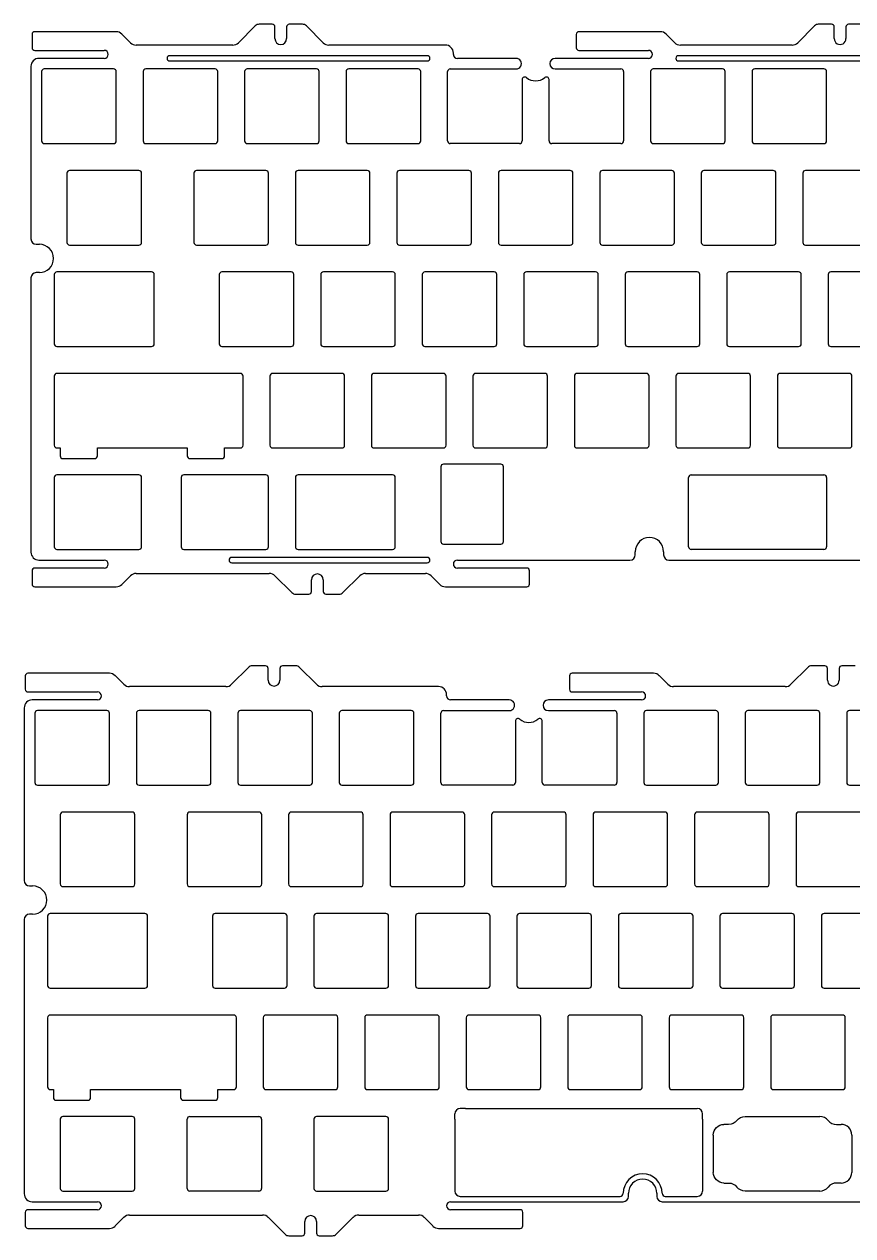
# Model space of a CAD drawing. Header units: millimetres. Extents: x 10 to 315, y 5 to 232.
# Drawn here: x 10.4 to 165.9, y 4.7 to 232.2 of the extents above; entities that cross this region are included whole.
import ezdxf

# ---------------------------------------------------------------- set-up
doc = ezdxf.new("R2010")
doc.units = ezdxf.units.MM
doc.layers.add('SHAPE2DVIEW', color=7, linetype='Continuous')

msp = doc.modelspace()

# ---------------------------------------------------------------- linework, layer by layer
at = {"color": 0}
for p, q in [((56.93, 232.15), (54.45, 232.15)), ((62.62, 232.15), (60.13, 232.15)), ((161.92, 232.15), (159.43, 232.15)), ((167.6, 232.15), (165.12, 232.15)), ((11.84, 230.25), (11.84, 227.75)), ((27.64, 230.75), (12.34, 230.75)), ((30.32, 228.69), (28.7, 230.31)), ((53.74, 231.86), (50.57, 228.69)), ((57.43, 229.45), (57.43, 231.65)), ((59.63, 231.65), (59.63, 229.45)), ((66.49, 228.69), (63.33, 231.86)), ((113.99, 230.25), (113.99, 227.75)), ((129.79, 230.75), (114.49, 230.75)), ((132.47, 228.69), (130.85, 230.31)), ((158.72, 231.86), (155.56, 228.69)), ((162.42, 229.45), (162.42, 231.65)), ((164.62, 231.65), (164.62, 229.45)), ((49.51, 228.25), (31.38, 228.25)), ((89.42, 228.25), (67.55, 228.25)), ((154.5, 228.25), (133.53, 228.25)), ((12.34, 227.25), (25.39, 227.25)), ((25.39, 225.75), (13.14, 225.75)), ((86.03, 226.25), (37.69, 226.25)), ((37.69, 225.25), (86.03, 225.25)), ((90.92, 226.5), (90.92, 226.75)), ((102.7, 225.75), (91.67, 225.75)), ((127.54, 225.75), (110.03, 225.75)), ((114.49, 227.25), (127.54, 227.25)), ((11.64, 224.25), (11.64, 191.84)), ((13.64, 223.25), (13.64, 210.25)), ((27.14, 223.75), (14.14, 223.75)), ((27.64, 210.25), (27.64, 223.25)), ((32.69, 223.25), (32.69, 210.25)), ((46.19, 223.75), (33.19, 223.75)), ((46.69, 210.25), (46.69, 223.25)), ((51.74, 223.25), (51.74, 210.25)), ((65.24, 223.75), (52.24, 223.75)), ((65.74, 210.25), (65.74, 223.25)), ((70.79, 223.25), (70.79, 210.25)), ((84.29, 223.75), (71.29, 223.75)), ((84.79, 210.25), (84.79, 223.25)), ((89.84, 210.25), (89.84, 223.25)), ((90.34, 223.75), (102.7, 223.75)), ((110.03, 223.75), (122.39, 223.75)), ((122.89, 223.25), (122.89, 210.25)), ((127.94, 223.25), (127.94, 210.25)), ((141.44, 223.75), (128.44, 223.75)), ((141.94, 210.25), (141.94, 223.25)), ((146.99, 223.25), (146.99, 210.25)), ((160.49, 223.75), (147.49, 223.75)), ((160.99, 210.25), (160.99, 223.25)), ((103.84, 221.75), (103.84, 210.25)), ((108.89, 210.25), (108.89, 221.75)), ((14.14, 209.75), (27.14, 209.75)), ((33.19, 209.75), (46.19, 209.75)), ((52.24, 209.75), (65.24, 209.75)), ((71.29, 209.75), (84.29, 209.75)), ((103.34, 209.75), (90.34, 209.75)), ((122.39, 209.75), (109.39, 209.75)), ((128.44, 209.75), (141.44, 209.75)), ((147.49, 209.75), (160.49, 209.75)), ((18.4, 204.2), (18.4, 191.2)), ((31.9, 204.7), (18.9, 204.7)), ((32.4, 191.2), (32.4, 204.2)), ((42.22, 204.2), (42.22, 191.2)), ((55.72, 204.7), (42.72, 204.7)), ((56.22, 191.2), (56.22, 204.2)), ((61.27, 204.2), (61.27, 191.2)), ((74.77, 204.7), (61.77, 204.7)), ((75.27, 191.2), (75.27, 204.2)), ((80.32, 204.2), (80.32, 191.2)), ((93.82, 204.7), (80.82, 204.7)), ((94.32, 191.2), (94.32, 204.2)), ((99.37, 204.2), (99.37, 191.2)), ((112.87, 204.7), (99.87, 204.7)), ((113.37, 191.2), (113.37, 204.2)), ((118.42, 204.2), (118.42, 191.2)), ((131.92, 204.7), (118.92, 204.7)), ((132.42, 191.2), (132.42, 204.2)), ((137.47, 204.2), (137.47, 191.2)), ((150.97, 204.7), (137.97, 204.7)), ((151.47, 191.2), (151.47, 204.2)), ((156.52, 204.2), (156.52, 191.2)), ((170.02, 204.7), (157.02, 204.7)), ((12.64, 190.84), (13.22, 190.84)), ((18.9, 190.7), (31.9, 190.7)), ((42.72, 190.7), (55.72, 190.7)), ((61.77, 190.7), (74.77, 190.7)), ((80.82, 190.7), (93.82, 190.7)), ((99.87, 190.7), (112.87, 190.7)), ((118.92, 190.7), (131.92, 190.7)), ((137.97, 190.7), (150.97, 190.7)), ((157.02, 190.7), (170.02, 190.7)), ((11.64, 184.52), (11.64, 133.05)), ((13.22, 185.52), (12.64, 185.52)), ((46.98, 185.15), (46.98, 172.15)), ((60.48, 185.65), (47.48, 185.65)), ((60.98, 172.15), (60.98, 185.15)), ((66.03, 185.15), (66.03, 172.15)), ((79.53, 185.65), (66.53, 185.65)), ((80.03, 172.15), (80.03, 185.15)), ((85.08, 185.15), (85.08, 172.15)), ((98.58, 185.65), (85.58, 185.65)), ((99.08, 172.15), (99.08, 185.15)), ((104.13, 185.15), (104.13, 172.15)), ((117.63, 185.65), (104.63, 185.65)), ((118.13, 172.15), (118.13, 185.15)), ((123.18, 185.15), (123.18, 172.15)), ((136.68, 185.65), (123.68, 185.65)), ((137.18, 172.15), (137.18, 185.15)), ((142.23, 185.15), (142.23, 172.15)), ((155.73, 185.65), (142.73, 185.65)), ((156.23, 172.15), (156.23, 185.15)), ((161.28, 185.15), (161.28, 172.15)), ((174.78, 185.65), (161.78, 185.65)), ((47.48, 171.65), (60.48, 171.65)), ((66.53, 171.65), (79.53, 171.65)), ((85.58, 171.65), (98.58, 171.65)), ((104.63, 171.65), (117.63, 171.65)), ((123.68, 171.65), (136.68, 171.65)), ((142.73, 171.65), (155.73, 171.65)), ((161.78, 171.65), (174.78, 171.65)), ((56.5, 166.1), (56.5, 153.1)), ((70, 166.6), (57, 166.6)), ((70.5, 153.1), (70.5, 166.1)), ((75.55, 166.1), (75.55, 153.1)), ((89.05, 166.6), (76.05, 166.6)), ((89.55, 153.1), (89.55, 166.1)), ((94.6, 166.1), (94.6, 153.1)), ((108.1, 166.6), (95.1, 166.6)), ((108.6, 153.1), (108.6, 166.1)), ((113.65, 166.1), (113.65, 153.1)), ((127.15, 166.6), (114.15, 166.6)), ((127.65, 153.1), (127.65, 166.1)), ((132.7, 166.1), (132.7, 153.1)), ((146.2, 166.6), (133.2, 166.6)), ((146.7, 153.1), (146.7, 166.1)), ((151.75, 166.1), (151.75, 153.1)), ((165.25, 166.6), (152.25, 166.6)), ((165.75, 153.1), (165.75, 166.1)), ((57, 152.6), (70, 152.6)), ((76.05, 152.6), (89.05, 152.6)), ((95.1, 152.6), (108.1, 152.6)), ((114.15, 152.6), (127.15, 152.6)), ((133.2, 152.6), (146.2, 152.6)), ((152.25, 152.6), (165.25, 152.6)), ((16.02, 147.05), (16.02, 134.05)), ((31.9, 147.55), (16.52, 147.55)), ((32.4, 134.05), (32.4, 147.05)), ((16.52, 133.55), (31.9, 133.55)), ((86.03, 132.05), (49.33, 132.05)), ((125.07, 132.55), (125.07, 133.13)), ((130.39, 133.13), (130.39, 132.55)), ((25.39, 130.05), (12.34, 130.05)), ((13.14, 131.55), (25.39, 131.55)), ((49.33, 131.05), (86.03, 131.05)), ((91.67, 131.55), (124.07, 131.55)), ((104.72, 130.05), (91.67, 130.05)), ((131.39, 131.55), (195.64, 131.55)), ((11.84, 129.55), (11.84, 127.05)), ((28.7, 126.99), (30.32, 128.61)), ((31.38, 129.05), (56.38, 129.05)), ((57.44, 128.61), (60.61, 125.45)), ((64.3, 125.66), (64.3, 127.85)), ((66.5, 127.85), (66.5, 125.66)), ((70.2, 125.45), (73.36, 128.61)), ((74.42, 129.05), (85.68, 129.05)), ((86.74, 128.61), (88.36, 126.99)), ((105.22, 127.05), (105.22, 129.55)), ((12.34, 126.55), (27.64, 126.55)), ((61.32, 125.15), (63.8, 125.16)), ((67, 125.16), (69.49, 125.15)), ((89.42, 126.55), (104.72, 126.55)), ((55.66, 111.69), (53.18, 111.69)), ((61.35, 111.69), (58.86, 111.69)), ((160.65, 111.69), (158.16, 111.69)), ((166.33, 111.69), (163.85, 111.69)), ((10.57, 109.79), (10.57, 107.29)), ((26.37, 110.29), (11.07, 110.29)), ((29.05, 108.23), (27.43, 109.86)), ((52.47, 111.4), (49.3, 108.23)), ((56.16, 108.99), (56.16, 111.19)), ((58.36, 111.19), (58.36, 108.99)), ((65.22, 108.23), (62.06, 111.4)), ((112.72, 109.79), (112.72, 107.29)), ((128.52, 110.29), (113.22, 110.29)), ((131.2, 108.23), (129.58, 109.86)), ((157.45, 111.4), (154.29, 108.23)), ((161.15, 109), (161.15, 111.19)), ((163.35, 111.19), (163.35, 109)), ((48.24, 107.79), (30.12, 107.79)), ((88.16, 107.79), (66.28, 107.79)), ((153.23, 107.79), (132.26, 107.79)), ((11.07, 106.79), (24.12, 106.79)), ((24.12, 105.29), (11.87, 105.29)), ((89.66, 106.04), (89.66, 106.29)), ((101.43, 105.29), (90.41, 105.29)), ((126.27, 105.29), (108.76, 105.29)), ((113.22, 106.79), (126.27, 106.79)), ((10.37, 103.79), (10.37, 71.38)), ((12.37, 102.79), (12.37, 89.79)), ((25.87, 103.29), (12.87, 103.29)), ((26.37, 89.79), (26.37, 102.79)), ((31.42, 102.79), (31.42, 89.79)), ((44.92, 103.29), (31.92, 103.29)), ((45.42, 89.79), (45.42, 102.79)), ((50.47, 102.79), (50.47, 89.79)), ((63.97, 103.29), (50.97, 103.29)), ((64.47, 89.79), (64.47, 102.79)), ((69.52, 102.79), (69.52, 89.79)), ((83.02, 103.29), (70.02, 103.29)), ((83.52, 89.79), (83.52, 102.79)), ((88.57, 89.79), (88.57, 102.79)), ((89.07, 103.29), (101.43, 103.29)), ((108.76, 103.29), (121.12, 103.29)), ((121.62, 102.79), (121.62, 89.79)), ((126.67, 102.79), (126.67, 89.79)), ((140.17, 103.29), (127.17, 103.29)), ((140.67, 89.79), (140.67, 102.79)), ((145.72, 102.79), (145.72, 89.79)), ((159.22, 103.29), (146.22, 103.29)), ((159.72, 89.79), (159.72, 102.79)), ((164.77, 102.79), (164.77, 89.79)), ((178.27, 103.29), (165.27, 103.29)), ((102.57, 101.29), (102.57, 89.79)), ((107.62, 89.79), (107.62, 101.29)), ((12.87, 89.29), (25.87, 89.29)), ((31.92, 89.29), (44.92, 89.29)), ((50.97, 89.29), (63.97, 89.29)), ((70.02, 89.29), (83.02, 89.29)), ((102.07, 89.29), (89.07, 89.29)), ((121.12, 89.29), (108.12, 89.29)), ((127.17, 89.29), (140.17, 89.29)), ((146.22, 89.29), (159.22, 89.29)), ((165.27, 89.29), (178.27, 89.29)), ((30.64, 84.24), (17.64, 84.24)), ((54.45, 84.24), (41.45, 84.24)), ((73.5, 84.24), (60.5, 84.24)), ((92.55, 84.24), (79.55, 84.24)), ((111.6, 84.24), (98.6, 84.24)), ((130.65, 84.24), (117.65, 84.24)), ((149.7, 84.24), (136.7, 84.24)), ((168.75, 84.24), (155.75, 84.24)), ((17.14, 83.74), (17.14, 70.74)), ((31.14, 70.74), (31.14, 83.74)), ((40.95, 83.74), (40.95, 70.74)), ((54.95, 70.74), (54.95, 83.74)), ((60, 83.74), (60, 70.74)), ((74, 70.74), (74, 83.74)), ((79.05, 83.74), (79.05, 70.74)), ((93.05, 70.74), (93.05, 83.74)), ((98.1, 83.74), (98.1, 70.74)), ((112.1, 70.74), (112.1, 83.74)), ((117.15, 83.74), (117.15, 70.74)), ((131.15, 70.74), (131.15, 83.74)), ((136.2, 83.74), (136.2, 70.74)), ((150.2, 70.74), (150.2, 83.74)), ((155.25, 83.74), (155.25, 70.74)), ((11.37, 70.38), (11.95, 70.38)), ((17.64, 70.24), (30.64, 70.24)), ((41.45, 70.24), (54.45, 70.24)), ((60.5, 70.24), (73.5, 70.24)), ((79.55, 70.24), (92.55, 70.24)), ((98.6, 70.24), (111.6, 70.24)), ((117.65, 70.24), (130.65, 70.24)), ((136.7, 70.24), (149.7, 70.24)), ((155.75, 70.24), (168.75, 70.24)), ((10.37, 64.06), (10.37, 12.59)), ((11.95, 65.06), (11.37, 65.06)), ((45.71, 64.69), (45.71, 51.69)), ((59.21, 65.19), (46.21, 65.19)), ((59.71, 51.69), (59.71, 64.69)), ((64.76, 64.69), (64.76, 51.69)), ((78.26, 65.19), (65.26, 65.19)), ((78.76, 51.69), (78.76, 64.69)), ((83.81, 64.69), (83.81, 51.69)), ((97.31, 65.19), (84.31, 65.19)), ((97.81, 51.69), (97.81, 64.69)), ((102.86, 64.69), (102.86, 51.69)), ((116.36, 65.19), (103.36, 65.19)), ((116.86, 51.69), (116.86, 64.69)), ((121.91, 64.69), (121.91, 51.69)), ((135.41, 65.19), (122.41, 65.19)), ((135.91, 51.69), (135.91, 64.69)), ((140.96, 64.69), (140.96, 51.69)), ((154.46, 65.19), (141.46, 65.19)), ((154.96, 51.69), (154.96, 64.69)), ((160.01, 64.69), (160.01, 51.69)), ((173.51, 65.19), (160.51, 65.19)), ((46.21, 51.19), (59.21, 51.19)), ((65.26, 51.19), (78.26, 51.19)), ((84.31, 51.19), (97.31, 51.19)), ((103.36, 51.19), (116.36, 51.19)), ((122.41, 51.19), (135.41, 51.19)), ((141.46, 51.19), (154.46, 51.19)), ((160.51, 51.19), (173.51, 51.19)), ((55.24, 45.64), (55.24, 32.64)), ((68.74, 46.14), (55.74, 46.14)), ((69.24, 32.64), (69.24, 45.64)), ((74.29, 45.64), (74.29, 32.64)), ((87.79, 46.14), (74.79, 46.14)), ((88.29, 32.64), (88.29, 45.64)), ((93.34, 45.64), (93.34, 32.64)), ((106.84, 46.14), (93.84, 46.14)), ((107.34, 32.64), (107.34, 45.64)), ((112.39, 45.64), (112.39, 32.64)), ((125.89, 46.14), (112.89, 46.14)), ((126.39, 32.64), (126.39, 45.64)), ((131.44, 45.64), (131.44, 32.64)), ((144.94, 46.14), (131.94, 46.14)), ((145.44, 32.64), (145.44, 45.64)), ((150.49, 45.64), (150.49, 32.64)), ((163.99, 46.14), (150.99, 46.14)), ((164.49, 32.64), (164.49, 45.64)), ((55.74, 32.14), (68.74, 32.14)), ((74.79, 32.14), (87.79, 32.14)), ((93.84, 32.14), (106.84, 32.14)), ((112.89, 32.14), (125.89, 32.14)), ((131.94, 32.14), (144.94, 32.14)), ((150.99, 32.14), (163.99, 32.14)), ((40.95, 13.6), (40.95, 26.59)), ((41.45, 27.09), (54.45, 27.09)), ((54.45, 13.1), (41.45, 13.1)), ((123.8, 12.09), (123.8, 12.67)), ((129.12, 12.67), (129.12, 12.09)), ((24.12, 9.59), (11.07, 9.59)), ((11.87, 11.09), (24.12, 11.09)), ((103.46, 9.59), (90.41, 9.59)), ((10.57, 9.09), (10.57, 6.59)), ((27.43, 6.53), (29.05, 8.16)), ((30.12, 8.59), (55.12, 8.59)), ((56.18, 8.16), (59.34, 4.99)), ((63.04, 5.2), (63.04, 7.39)), ((65.24, 7.39), (65.24, 5.2)), ((68.93, 4.99), (72.1, 8.16)), ((73.16, 8.59), (84.41, 8.59)), ((85.47, 8.16), (87.1, 6.53)), ((103.96, 6.59), (103.96, 9.09)), ((11.07, 6.09), (26.37, 6.09)), ((60.05, 4.7), (62.54, 4.7)), ((65.74, 4.7), (68.22, 4.7)), ((88.16, 6.09), (103.46, 6.09))]:
    msp.add_line(p, q, dxfattribs=at)
at = {"color": 0, "linetype": 'Continuous'}
for p, q in [((193.85, 226.25), (133.18, 226.25)), ((133.18, 225.25), (193.85, 225.25))]:
    msp.add_line(p, q, dxfattribs=at)
for p, q in [((16.02, 185.15), (16.02, 172.15)), ((34.28, 185.65), (16.52, 185.65)), ((34.78, 172.15), (34.78, 185.15)), ((16.52, 171.65), (34.28, 171.65)), ((16.02, 166.1), (16.02, 153.1)), ((50.95, 166.6), (16.52, 166.6)), ((51.45, 153.1), (51.45, 166.1)), ((16.52, 152.6), (17.11, 152.6)), ((17.11, 152.6), (17.11, 151.1)), ((24.11, 151.1), (24.11, 152.6)), ((24.11, 152.6), (40.98, 152.6)), ((40.98, 152.6), (40.98, 151.1)), ((47.98, 151.1), (47.98, 152.6)), ((47.98, 152.6), (50.95, 152.6)), ((17.61, 150.6), (23.61, 150.6)), ((41.48, 150.6), (47.48, 150.6)), ((88.58, 149.05), (88.58, 135.05)), ((99.84, 149.55), (89.08, 149.55)), ((100.34, 135.05), (100.34, 149.05)), ((39.83, 147.05), (39.83, 134.05)), ((55.72, 147.55), (40.33, 147.55)), ((56.22, 134.05), (56.22, 147.05)), ((61.27, 147.05), (61.27, 134.05)), ((79.53, 147.55), (61.77, 147.55)), ((80.03, 134.05), (80.03, 147.05)), ((135.08, 134.05), (135.08, 147.05)), ((135.58, 147.55), (160.49, 147.55)), ((160.99, 147.05), (160.99, 134.05)), ((89.08, 134.55), (99.84, 134.55)), ((40.33, 133.55), (55.72, 133.55)), ((61.77, 133.55), (79.53, 133.55)), ((160.49, 133.55), (135.58, 133.55)), ((14.75, 64.69), (14.75, 51.69)), ((33.02, 65.19), (15.25, 65.19)), ((33.52, 51.69), (33.52, 64.69)), ((15.25, 51.19), (33.02, 51.19)), ((14.75, 45.64), (14.75, 32.64)), ((49.69, 46.14), (15.25, 46.14)), ((50.19, 32.64), (50.19, 45.64)), ((15.25, 32.14), (15.84, 32.14)), ((15.84, 32.14), (15.84, 30.64)), ((22.84, 30.64), (22.84, 32.14)), ((22.84, 32.14), (39.72, 32.14)), ((39.72, 32.14), (39.72, 30.64)), ((46.72, 30.64), (46.72, 32.14)), ((46.72, 32.14), (49.69, 32.14)), ((16.34, 30.14), (22.34, 30.14)), ((40.22, 30.14), (46.22, 30.14)), ((91.19, 26.59), (91.19, 27.59)), ((93.19, 28.59), (92.19, 28.59)), ((135.72, 28.59), (136.72, 28.59)), ((137.72, 26.59), (137.72, 27.59)), ((145.72, 27.1), (159.72, 27.1)), ((91.19, 15.1), (91.19, 14.59)), ((91.19, 14.59), (91.19, 13.59)), ((137.72, 15.1), (137.72, 14.59)), ((137.72, 14.59), (137.72, 13.59)), ((91.19, 13.59), (91.19, 13.09)), ((92.19, 12.09), (121.8, 12.09)), ((121.8, 12.09), (122.22, 12.09)), ((130.7, 12.09), (131.12, 12.09)), ((131.12, 12.09), (134.58, 12.09)), ((134.58, 12.09), (136.72, 12.09)), ((137.72, 13.59), (137.72, 13.09)), ((159.72, 13.1), (145.72, 13.1)), ((90.41, 11.09), (122.8, 11.09)), ((130.12, 11.09), (194.37, 11.09))]:
    msp.add_line(p, q)
at = {"linetype": 'Continuous'}
for p, q in [((93.19, 28.59), (135.72, 28.59)), ((54.93, 26.59), (54.93, 13.59)), ((91.19, 26.59), (91.19, 15.1)), ((137.72, 26.59), (137.72, 15.1)), ((139.72, 23.6), (139.72, 16.6)), ((165.72, 23.6), (165.72, 16.6))]:
    msp.add_line(p, q, dxfattribs=at)
at = {"color": 0}
for centre, radius, start, end in [((54.45, 231.15), 1, 90, 135), ((56.93, 231.65), 0.5, 0, 90), ((60.13, 231.65), 0.5, 90, 180), ((62.62, 231.15), 1, 45, 90), ((159.43, 231.15), 1, 90, 135), ((161.92, 231.65), 0.5, 0, 90), ((165.12, 231.65), 0.5, 90, 180), ((12.34, 230.25), 0.5, 90, 180), ((27.64, 229.25), 1.5, 45, 90), ((114.49, 230.25), 0.5, 90, 180), ((129.79, 229.25), 1.5, 45, 90), ((12.34, 227.75), 0.5, 180, 270), ((31.38, 229.75), 1.5, 225, 270), ((49.51, 229.75), 1.5, 270, 315), ((58.53, 229.45), 1.1, 180, 360), ((67.55, 229.75), 1.5, 225, 270), ((89.42, 226.75), 1.5, 0, 90), ((114.49, 227.75), 0.5, 180, 270), ((133.53, 229.75), 1.5, 225, 270), ((154.5, 229.75), 1.5, 270, 315), ((163.52, 229.45), 1.1, 179.9545, 0.0455), ((13.14, 224.25), 1.5, 90, 180), ((25.39, 226.5), 0.75, 270, 90), ((37.69, 225.75), 0.5, 90, 270), ((86.03, 225.75), 0.5, 270, 90), ((91.67, 226.5), 0.75, 180, 270), ((102.7, 224.75), 1, 269.9953, 90), ((110.03, 224.75), 1, 90, 270), ((127.54, 226.5), 0.75, 270, 90), ((14.14, 223.25), 0.5, 90, 180), ((27.14, 223.25), 0.5, 0, 90), ((33.19, 223.25), 0.5, 90, 180), ((46.19, 223.25), 0.5, 0, 90), ((52.24, 223.25), 0.5, 90, 180), ((65.24, 223.25), 0.5, 0, 90), ((71.29, 223.25), 0.5, 90, 180), ((84.29, 223.25), 0.5, 0, 90), ((90.34, 223.25), 0.5, 90, 180), ((122.39, 223.25), 0.5, 0, 90), ((128.44, 223.25), 0.5, 90, 180), ((141.44, 223.25), 0.5, 0, 90), ((147.49, 223.25), 0.5, 90, 180), ((160.49, 223.25), 0.5, 0, 90), ((104.34, 221.75), 0.5, 50.1882, 180), ((106.37, 224.18), 2.66, 230.1882, 309.8118), ((108.39, 221.75), 0.5, 0, 129.8118), ((14.14, 210.25), 0.5, 180, 270), ((27.14, 210.25), 0.5, 270, 0), ((33.19, 210.25), 0.5, 180, 270), ((46.19, 210.25), 0.5, 270, 0), ((52.24, 210.25), 0.5, 180, 270), ((65.24, 210.25), 0.5, 270, 0), ((71.29, 210.25), 0.5, 180, 270), ((84.29, 210.25), 0.5, 270, 0), ((90.34, 210.25), 0.5, 180, 270), ((103.34, 210.25), 0.5, 270, 0), ((109.39, 210.25), 0.5, 180, 270), ((122.39, 210.25), 0.5, 270, 0), ((128.44, 210.25), 0.5, 180, 270), ((141.44, 210.25), 0.5, 270, 0), ((147.49, 210.25), 0.5, 180, 270), ((160.49, 210.25), 0.5, 270, 0), ((18.9, 204.2), 0.5, 90, 180), ((31.9, 204.2), 0.5, 0, 90), ((42.72, 204.2), 0.5, 90, 180), ((55.72, 204.2), 0.5, 0, 90), ((61.77, 204.2), 0.5, 90, 180), ((74.77, 204.2), 0.5, 0, 90), ((80.82, 204.2), 0.5, 90, 180), ((93.82, 204.2), 0.5, 0, 90), ((99.87, 204.2), 0.5, 90, 180), ((112.87, 204.2), 0.5, 0, 90), ((118.92, 204.2), 0.5, 90, 180), ((131.92, 204.2), 0.5, 0, 90), ((137.97, 204.2), 0.5, 90, 180), ((150.97, 204.2), 0.5, 0, 90), ((157.02, 204.2), 0.5, 90, 180), ((12.64, 191.84), 1, 180, 270), ((18.9, 191.2), 0.5, 180, 270), ((31.9, 191.2), 0.5, 270, 0), ((42.72, 191.2), 0.5, 180, 270), ((55.72, 191.2), 0.5, 270, 0), ((61.77, 191.2), 0.5, 180, 270), ((74.77, 191.2), 0.5, 270, 0), ((80.82, 191.2), 0.5, 180, 270), ((93.82, 191.2), 0.5, 270, 0), ((99.87, 191.2), 0.5, 180, 270), ((112.87, 191.2), 0.5, 270, 0), ((118.92, 191.2), 0.5, 180, 270), ((131.92, 191.2), 0.5, 270, 0), ((137.97, 191.2), 0.5, 180, 270), ((150.97, 191.2), 0.5, 270, 0), ((157.02, 191.2), 0.5, 180, 270), ((13.22, 188.18), 2.66, 270, 90), ((12.64, 184.52), 1, 90, 180), ((47.48, 185.15), 0.5, 90, 180), ((60.48, 185.15), 0.5, 0, 90), ((66.53, 185.15), 0.5, 90, 180), ((79.53, 185.15), 0.5, 0, 90), ((85.58, 185.15), 0.5, 90, 180), ((98.58, 185.15), 0.5, 0, 90), ((104.63, 185.15), 0.5, 90, 180), ((117.63, 185.15), 0.5, 0, 90), ((123.68, 185.15), 0.5, 90, 180), ((136.68, 185.15), 0.5, 0, 90), ((142.73, 185.15), 0.5, 90, 180), ((155.73, 185.15), 0.5, 0, 90), ((161.78, 185.15), 0.5, 90, 180), ((47.48, 172.15), 0.5, 180, 270), ((60.48, 172.15), 0.5, 270, 0), ((66.53, 172.15), 0.5, 180, 270), ((79.53, 172.15), 0.5, 270, 0), ((85.58, 172.15), 0.5, 180, 270), ((98.58, 172.15), 0.5, 270, 0), ((104.63, 172.15), 0.5, 180, 270), ((117.63, 172.15), 0.5, 270, 0), ((123.68, 172.15), 0.5, 180, 270), ((136.68, 172.15), 0.5, 270, 0), ((142.73, 172.15), 0.5, 180, 270), ((155.73, 172.15), 0.5, 270, 0), ((161.78, 172.15), 0.5, 180, 270), ((57, 166.1), 0.5, 90, 180), ((70, 166.1), 0.5, 0, 90), ((76.05, 166.1), 0.5, 90, 180), ((89.05, 166.1), 0.5, 0, 90), ((95.1, 166.1), 0.5, 90, 180), ((108.1, 166.1), 0.5, 0, 90), ((114.15, 166.1), 0.5, 90, 180), ((127.15, 166.1), 0.5, 0, 90), ((133.2, 166.1), 0.5, 90, 180), ((146.2, 166.1), 0.5, 0, 90), ((152.25, 166.1), 0.5, 90, 180), ((165.25, 166.1), 0.5, 0, 90), ((57, 153.1), 0.5, 180, 270), ((70, 153.1), 0.5, 270, 0), ((76.05, 153.1), 0.5, 180, 270), ((89.05, 153.1), 0.5, 270, 0), ((95.1, 153.1), 0.5, 180, 270), ((108.1, 153.1), 0.5, 270, 0), ((114.15, 153.1), 0.5, 180, 270), ((127.15, 153.1), 0.5, 270, 0), ((133.2, 153.1), 0.5, 180, 270), ((146.2, 153.1), 0.5, 270, 0), ((152.25, 153.1), 0.5, 180, 270), ((165.25, 153.1), 0.5, 270, 0), ((16.52, 147.05), 0.5, 90, 180), ((31.9, 147.05), 0.5, 0, 90), ((127.73, 133.13), 2.66, 0, 180), ((13.14, 133.05), 1.5, 180, 270), ((16.52, 134.05), 0.5, 180, 270), ((31.9, 134.05), 0.5, 270, 0), ((49.33, 131.55), 0.5, 90, 270), ((86.03, 131.55), 0.5, 270, 90), ((124.07, 132.55), 1, 270, 0), ((131.39, 132.55), 1, 180, 270), ((12.34, 129.55), 0.5, 90, 180), ((25.39, 130.8), 0.75, 270, 90), ((91.67, 130.8), 0.75, 90, 270), ((104.72, 129.55), 0.5, 0, 90), ((31.38, 127.55), 1.5, 90, 135), ((56.38, 127.55), 1.5, 45, 90), ((65.4, 127.85), 1.1, 0, 180), ((74.42, 127.55), 1.5, 90, 135), ((85.68, 127.55), 1.5, 45, 90), ((12.34, 127.05), 0.5, 180, 270), ((27.64, 128.05), 1.5, 270, 315), ((61.32, 126.15), 1, 225, 270), ((63.8, 125.66), 0.5, 270, 360), ((67, 125.66), 0.5, 180, 270), ((69.49, 126.15), 1, 270, 315), ((89.42, 128.05), 1.5, 225, 270), ((104.72, 127.05), 0.5, 270, 0), ((53.18, 110.69), 1, 90, 135), ((55.66, 111.19), 0.5, 0, 90), ((58.86, 111.19), 0.5, 90, 180), ((61.35, 110.69), 1, 45, 90), ((158.16, 110.69), 1, 90, 135), ((160.65, 111.19), 0.5, 0, 90), ((163.85, 111.19), 0.5, 90, 180), ((11.07, 109.79), 0.5, 90, 180), ((26.37, 108.79), 1.5, 45, 90), ((113.22, 109.79), 0.5, 90, 180), ((128.52, 108.79), 1.5, 45, 90), ((11.07, 107.29), 0.5, 180, 270), ((30.12, 109.29), 1.5, 225, 270), ((48.24, 109.29), 1.5, 270, 315), ((57.26, 108.99), 1.1, 180, 360), ((66.28, 109.29), 1.5, 225, 270), ((88.16, 106.29), 1.5, 0, 90), ((113.22, 107.29), 0.5, 180, 270), ((132.26, 109.29), 1.5, 225, 270), ((153.23, 109.29), 1.5, 270, 315), ((162.25, 108.99), 1.1, 179.9545, 0.0455), ((11.87, 103.79), 1.5, 90, 180), ((24.12, 106.04), 0.75, 270, 90), ((90.41, 106.04), 0.75, 180, 270), ((101.43, 104.29), 1, 269.9953, 90), ((108.76, 104.29), 1, 90, 270), ((126.27, 106.04), 0.75, 270, 90), ((12.87, 102.79), 0.5, 90, 180), ((25.87, 102.79), 0.5, 0, 90), ((31.92, 102.79), 0.5, 90, 180), ((44.92, 102.79), 0.5, 0, 90), ((50.97, 102.79), 0.5, 90, 180), ((63.97, 102.79), 0.5, 0, 90), ((70.02, 102.79), 0.5, 90, 180), ((83.02, 102.79), 0.5, 0, 90), ((89.07, 102.79), 0.5, 90, 180), ((121.12, 102.79), 0.5, 0, 90), ((127.17, 102.79), 0.5, 90, 180), ((140.17, 102.79), 0.5, 0, 90), ((146.22, 102.79), 0.5, 90, 180), ((159.22, 102.79), 0.5, 0, 90), ((165.27, 102.79), 0.5, 90, 180), ((103.07, 101.29), 0.5, 50.1882, 180), ((105.1, 103.72), 2.66, 230.1882, 309.8118), ((107.12, 101.29), 0.5, 0, 129.8118), ((12.87, 89.79), 0.5, 180, 270), ((25.87, 89.79), 0.5, 270, 0), ((31.92, 89.79), 0.5, 180, 270), ((44.92, 89.79), 0.5, 270, 0), ((50.97, 89.79), 0.5, 180, 270), ((63.97, 89.79), 0.5, 270, 0), ((70.02, 89.79), 0.5, 180, 270), ((83.02, 89.79), 0.5, 270, 0), ((89.07, 89.79), 0.5, 180, 270), ((102.07, 89.79), 0.5, 270, 0), ((108.12, 89.79), 0.5, 180, 270), ((121.12, 89.79), 0.5, 270, 0), ((127.17, 89.79), 0.5, 180, 270), ((140.17, 89.79), 0.5, 270, 0), ((146.22, 89.79), 0.5, 180, 270), ((159.22, 89.79), 0.5, 270, 0), ((165.27, 89.79), 0.5, 180, 270), ((17.64, 83.74), 0.5, 90, 180), ((30.64, 83.74), 0.5, 0, 90), ((41.45, 83.74), 0.5, 90, 180), ((54.45, 83.74), 0.5, 0, 90), ((60.5, 83.74), 0.5, 90, 180), ((73.5, 83.74), 0.5, 0, 90), ((79.55, 83.74), 0.5, 90, 180), ((92.55, 83.74), 0.5, 0, 90), ((98.6, 83.74), 0.5, 90, 180), ((111.6, 83.74), 0.5, 0, 90), ((117.65, 83.74), 0.5, 90, 180), ((130.65, 83.74), 0.5, 0, 90), ((136.7, 83.74), 0.5, 90, 180), ((149.7, 83.74), 0.5, 0, 90), ((155.75, 83.74), 0.5, 90, 180), ((11.37, 71.38), 1, 180, 270), ((17.64, 70.74), 0.5, 180, 270), ((30.64, 70.74), 0.5, 270, 0), ((41.45, 70.74), 0.5, 180, 270), ((54.45, 70.74), 0.5, 270, 0), ((60.5, 70.74), 0.5, 180, 270), ((73.5, 70.74), 0.5, 270, 0), ((79.55, 70.74), 0.5, 180, 270), ((92.55, 70.74), 0.5, 270, 0), ((98.6, 70.74), 0.5, 180, 270), ((111.6, 70.74), 0.5, 270, 0), ((117.65, 70.74), 0.5, 180, 270), ((130.65, 70.74), 0.5, 270, 0), ((136.7, 70.74), 0.5, 180, 270), ((149.7, 70.74), 0.5, 270, 0), ((155.75, 70.74), 0.5, 180, 270), ((11.95, 67.72), 2.66, 270, 90), ((11.37, 64.06), 1, 90, 180), ((46.21, 64.69), 0.5, 90, 180), ((59.21, 64.69), 0.5, 0, 90), ((65.26, 64.69), 0.5, 90, 180), ((78.26, 64.69), 0.5, 0, 90), ((84.31, 64.69), 0.5, 90, 180), ((97.31, 64.69), 0.5, 0, 90), ((103.36, 64.69), 0.5, 90, 180), ((116.36, 64.69), 0.5, 0, 90), ((122.41, 64.69), 0.5, 90, 180), ((135.41, 64.69), 0.5, 0, 90), ((141.46, 64.69), 0.5, 90, 180), ((154.46, 64.69), 0.5, 0, 90), ((160.51, 64.69), 0.5, 90, 180), ((46.21, 51.69), 0.5, 180, 270), ((59.21, 51.69), 0.5, 270, 0), ((65.26, 51.69), 0.5, 180, 270), ((78.26, 51.69), 0.5, 270, 0), ((84.31, 51.69), 0.5, 180, 270), ((97.31, 51.69), 0.5, 270, 0), ((103.36, 51.69), 0.5, 180, 270), ((116.36, 51.69), 0.5, 270, 0), ((122.41, 51.69), 0.5, 180, 270), ((135.41, 51.69), 0.5, 270, 0), ((141.46, 51.69), 0.5, 180, 270), ((154.46, 51.69), 0.5, 270, 0), ((160.51, 51.69), 0.5, 180, 270), ((55.74, 45.64), 0.5, 90, 180), ((68.74, 45.64), 0.5, 0, 90), ((74.79, 45.64), 0.5, 90, 180), ((87.79, 45.64), 0.5, 0, 90), ((93.84, 45.64), 0.5, 90, 180), ((106.84, 45.64), 0.5, 0, 90), ((112.89, 45.64), 0.5, 90, 180), ((125.89, 45.64), 0.5, 0, 90), ((131.94, 45.64), 0.5, 90, 180), ((144.94, 45.64), 0.5, 0, 90), ((150.99, 45.64), 0.5, 90, 180), ((163.99, 45.64), 0.5, 0, 90), ((55.74, 32.64), 0.5, 180, 270), ((68.74, 32.64), 0.5, 270, 0), ((74.79, 32.64), 0.5, 180, 270), ((87.79, 32.64), 0.5, 270, 0), ((93.84, 32.64), 0.5, 180, 270), ((106.84, 32.64), 0.5, 270, 0), ((112.89, 32.64), 0.5, 180, 270), ((125.89, 32.64), 0.5, 270, 0), ((131.94, 32.64), 0.5, 180, 270), ((144.94, 32.64), 0.5, 270, 0), ((150.99, 32.64), 0.5, 180, 270), ((163.99, 32.64), 0.5, 270, 0), ((92.19, 27.59), 1, 90, 180), ((136.72, 27.59), 1, 0, 90), ((126.46, 12.67), 2.66, 0, 180), ((11.87, 12.59), 1.5, 180, 270), ((92.19, 13.09), 1, 180, 270), ((122.8, 12.09), 1, 270, 0), ((130.12, 12.09), 1, 180, 270), ((136.72, 13.09), 1, 270, 0), ((11.07, 9.09), 0.5, 90, 180), ((24.12, 10.34), 0.75, 270, 90), ((90.41, 10.34), 0.75, 90, 270), ((103.46, 9.09), 0.5, 0, 90), ((30.12, 7.09), 1.5, 90, 135), ((55.12, 7.09), 1.5, 45, 90), ((64.14, 7.39), 1.1, 0, 180), ((73.16, 7.09), 1.5, 90, 135), ((84.41, 7.09), 1.5, 45, 90), ((11.07, 6.59), 0.5, 180, 270), ((26.37, 7.59), 1.5, 270, 315), ((60.05, 5.7), 1, 225, 270), ((62.54, 5.2), 0.5, 270, 360), ((65.74, 5.2), 0.5, 180, 270), ((68.22, 5.7), 1, 270, 315), ((88.16, 7.59), 1.5, 225, 270), ((103.46, 6.59), 0.5, 270, 0)]:
    msp.add_arc(centre, radius, start, end, dxfattribs=at)
at = {"color": 0, "linetype": 'Continuous'}
msp.add_arc((133.18, 225.75), 0.5, 90, 270, dxfattribs=at)
for centre, radius, start, end in [((16.52, 185.15), 0.5, 90, 180), ((34.28, 185.15), 0.5, 0, 90), ((16.52, 172.15), 0.5, 180, 270), ((34.28, 172.15), 0.5, 270, 0), ((16.52, 166.1), 0.5, 90, 180), ((50.95, 166.1), 0.5, 0, 90), ((16.52, 153.1), 0.5, 180, 270), ((50.95, 153.1), 0.5, 270, 0), ((17.61, 151.1), 0.5, 180, 270), ((23.61, 151.1), 0.5, 270, 0), ((41.48, 151.1), 0.5, 180, 270), ((47.48, 151.1), 0.5, 270, 0), ((89.08, 149.05), 0.5, 90, 180), ((99.84, 149.05), 0.5, 0, 90), ((40.33, 147.05), 0.5, 90, 180), ((55.72, 147.05), 0.5, 0, 90), ((61.77, 147.05), 0.5, 90, 180), ((79.53, 147.05), 0.5, 0, 90), ((135.58, 147.05), 0.5, 90, 180), ((160.49, 147.05), 0.5, 0, 90), ((89.08, 135.05), 0.5, 180, 270), ((99.84, 135.05), 0.5, 270, 0), ((40.33, 134.05), 0.5, 180, 270), ((55.72, 134.05), 0.5, 270, 0), ((61.77, 134.05), 0.5, 180, 270), ((79.53, 134.05), 0.5, 270, 0), ((135.58, 134.05), 0.5, 180, 270), ((160.49, 134.05), 0.5, 270, 0), ((15.25, 64.69), 0.5, 90, 180), ((33.02, 64.69), 0.5, 0, 90), ((15.25, 51.69), 0.5, 180, 270), ((33.02, 51.69), 0.5, 270, 0), ((15.25, 45.64), 0.5, 90, 180), ((49.69, 45.64), 0.5, 0, 90), ((15.25, 32.64), 0.5, 180, 270), ((49.69, 32.64), 0.5, 270, 0), ((16.34, 30.64), 0.5, 180, 270), ((22.34, 30.64), 0.5, 270, 0), ((40.22, 30.64), 0.5, 180, 270), ((46.22, 30.64), 0.5, 270, 0), ((126.46, 12.67), 3.66, 0, 180), ((122.22, 12.67), 0.577, 270, 0), ((130.7, 12.67), 0.577, 180, 270)]:
    msp.add_arc(centre, radius, start, end)
at = {"layer": 'SHAPE2DVIEW'}
for p, q in [((17.13, 26.59), (17.13, 13.59)), ((30.63, 27.09), (17.63, 27.09)), ((31.13, 13.59), (31.13, 26.59)), ((64.76, 26.59), (64.76, 13.59)), ((78.26, 27.09), (65.26, 27.09)), ((78.76, 13.59), (78.76, 26.59)), ((142.6, 25.6), (141.72, 25.6)), ((162.85, 25.6), (163.72, 25.6)), ((141.72, 14.6), (142.6, 14.6)), ((163.72, 14.6), (162.85, 14.6)), ((17.63, 13.09), (30.63, 13.09)), ((65.26, 13.09), (78.26, 13.09))]:
    msp.add_line(p, q, dxfattribs=at)
for centre, start, end in [((17.63, 26.59), 90, 180), ((30.63, 26.59), 0, 90), ((41.45, 26.59), 90, 180), ((54.43, 26.59), 0, 90), ((65.26, 26.59), 90, 180), ((78.26, 26.59), 0, 90), ((17.63, 13.59), 180, 270), ((30.63, 13.59), 270, 0), ((41.45, 13.6), 180, 270), ((54.43, 13.59), 270, 0), ((65.26, 13.59), 180, 270), ((78.26, 13.59), 270, 0)]:
    msp.add_arc(centre, 0.5, start, end, dxfattribs=at)
at = {"layer": 'SHAPE2DVIEW', "extrusion": (0, 0, -1)}
for centre, major_axis, start_param, end_param in [((141.72, 23.6), (0, 2), 4.712389, 6.283185), ((142.6, 27.6), (0, -2), -0.895665, 0), ((145.72, 25.1), (0, -2), -4.037257, -3.141593), ((141.72, 16.6), (0, 2), 3.141593, 4.712389), ((142.6, 12.6), (0, -2), -3.141593, -2.245928), ((145.72, 15.1), (0, -2), -6.283185, -5.38752)]:
    msp.add_ellipse(centre, major_axis=major_axis, ratio=1, start_param=start_param, end_param=end_param, dxfattribs=at)
at = {"layer": 'SHAPE2DVIEW'}
for centre, major_axis, start_param, end_param in [((159.72, 25.1), (0, -2), -4.037257, -3.141593), ((162.85, 27.6), (0, -2), -0.895665, 0), ((163.72, 23.6), (0, 2), 4.712389, 6.283185), ((163.72, 16.6), (0, 2), 3.141593, 4.712389), ((159.72, 15.1), (0, -2), -6.283185, -5.38752), ((162.85, 12.6), (0, -2), -3.141593, -2.245928)]:
    msp.add_ellipse(centre, major_axis=major_axis, ratio=1, start_param=start_param, end_param=end_param, dxfattribs=at)

doc.saveas('drawing.dxf')
